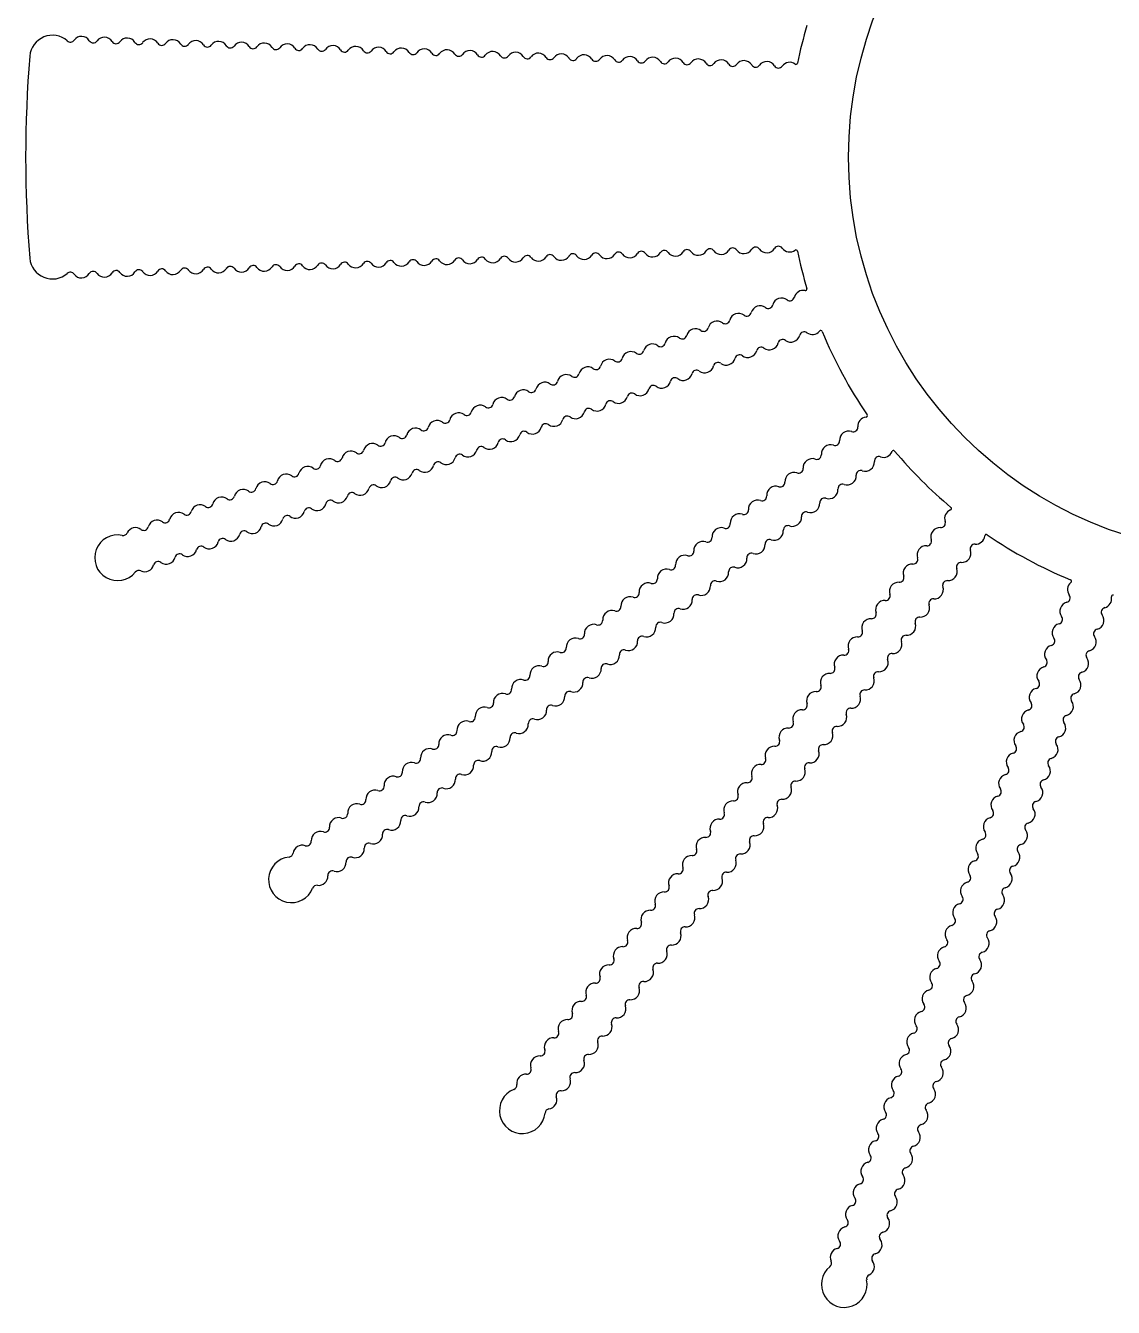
# Model space of a CAD drawing. Extents: x 1169.4 to 1249.4, y 450.2 to 530.2.
# Drawn here: x 1169.44 to 1205.13, y 452.42 to 494.47 of the extents above; entities that cross this region are included whole.
import ezdxf

# ---------------------------------------------------------------- set-up
doc = ezdxf.new("R2010")
doc.units = 0
doc.layers.get('0').update_dxf_attribs({"linetype": 'CONTINUOUS'})

msp = doc.modelspace()

# ---------------------------------------------------------------- linework, layer by layer
msp.add_circle((1209.442, 490.155), 13)
for centre, radius, start, end in [((1170.32, 493.41), 0.743, 48.8497, 175.2447), ((1171.276, 493.818), 0.3, 31.4544, 143.9657), ((1172.025, 493.79), 0.3, 31.7509, 143.0947), ((1209.442, 490.155), 15, 163.284, 168.137), ((1170.91, 494.084), 0.153, 228.8497, 323.9657), ((1171.66, 494.056), 0.152, 212.3709, 325.877), ((1172.409, 494.028), 0.152, 211.7509, 324.0491), ((1172.775, 493.763), 0.3, 31.7509, 144.0491), ((1173.159, 494), 0.152, 211.7509, 324.0523), ((1173.524, 493.735), 0.3, 31.7526, 144.0475), ((1173.908, 493.973), 0.152, 211.7476, 324.0525), ((1174.274, 493.708), 0.3, 31.7524, 144.0474), ((1174.658, 493.945), 0.152, 211.7478, 324.0491), ((1175.023, 493.68), 0.3, 31.7509, 144.0491), ((1175.407, 493.918), 0.152, 211.7509, 324.0491), ((1175.773, 493.653), 0.3, 31.7509, 144.0491), ((1176.156, 493.89), 0.152, 211.7509, 324.0491), ((1176.522, 493.625), 0.3, 31.7509, 144.0491), ((1176.906, 493.863), 0.152, 211.7509, 324.0491), ((1177.271, 493.598), 0.3, 31.7509, 144.0491), ((1177.655, 493.836), 0.152, 211.7509, 324.0491), ((1178.021, 493.57), 0.3, 31.7509, 144.0491), ((1178.405, 493.808), 0.152, 211.7509, 324.0524), ((1178.77, 493.543), 0.3, 31.7509, 144.0474), ((1179.154, 493.781), 0.152, 211.7509, 324.0491), ((1179.52, 493.515), 0.3, 31.7529, 144.0491), ((1179.904, 493.753), 0.152, 211.747, 324.0523), ((1180.269, 493.488), 0.3, 31.7528, 144.0475), ((1181.019, 493.461), 0.3, 31.7509, 144.0472), ((1181.768, 493.433), 0.3, 31.753, 144.0491), ((1182.517, 493.406), 0.3, 31.7509, 144.0491), ((1183.267, 493.378), 0.3, 31.7509, 144.0491), ((1209.442, 490.155), 40, 175.2447, 184.7553), ((1180.653, 493.726), 0.152, 211.7472, 324.0528), ((1181.402, 493.698), 0.152, 211.7509, 324.0491), ((1182.152, 493.671), 0.152, 211.7467, 324.0491), ((1182.901, 493.643), 0.152, 211.7509, 324.0491), ((1183.651, 493.616), 0.152, 211.7509, 324.0491), ((1184.016, 493.351), 0.3, 31.753, 144.0491), ((1184.4, 493.588), 0.152, 211.7468, 324.054), ((1184.766, 493.323), 0.3, 31.7533, 144.0466), ((1185.15, 493.561), 0.152, 211.7462, 324.0534), ((1185.515, 493.296), 0.3, 31.7525, 144.0469), ((1185.899, 493.533), 0.152, 211.7478, 324.0491), ((1186.265, 493.268), 0.3, 31.7528, 144.0491), ((1186.649, 493.506), 0.152, 211.7471, 324.0491), ((1187.014, 493.241), 0.3, 31.7509, 144.0491), ((1187.398, 493.478), 0.152, 211.7509, 324.0491), ((1187.763, 493.213), 0.3, 31.7509, 144.0491), ((1188.147, 493.451), 0.152, 211.7509, 324.0491), ((1188.513, 493.186), 0.3, 31.7509, 144.0491), ((1188.897, 493.423), 0.152, 211.7509, 324.0491), ((1189.262, 493.158), 0.3, 31.7525, 144.0491), ((1189.646, 493.396), 0.152, 211.7476, 324.0491), ((1190.012, 493.131), 0.3, 31.7532, 144.0491), ((1190.396, 493.368), 0.152, 211.7464, 324.0525), ((1190.761, 493.103), 0.3, 31.7509, 144.0474), ((1191.145, 493.341), 0.152, 211.7509, 324.0491), ((1191.511, 493.076), 0.3, 31.7509, 144.0491), ((1191.895, 493.313), 0.152, 211.7509, 324.0491), ((1192.26, 493.048), 0.3, 31.7509, 144.0491), ((1193.009, 493.021), 0.3, 31.7529, 144.0476), ((1193.759, 492.993), 0.3, 31.7528, 144.047), ((1194.508, 492.966), 0.3, 54.0333, 144.0476), ((1194.714, 493.249), 0.05, 234.0333, 348.137), ((1192.644, 493.286), 0.152, 211.7509, 324.0521), ((1193.393, 493.258), 0.152, 211.7469, 324.0532), ((1194.143, 493.231), 0.152, 211.747, 324.0521), ((1185.899, 486.777), 0.152, 35.9509, 148.2522), ((1186.649, 486.805), 0.152, 35.9509, 148.2529), ((1187.398, 486.832), 0.152, 35.9509, 148.2491), ((1187.763, 487.097), 0.3, 215.9509, 328.2491), ((1188.147, 486.86), 0.152, 35.9509, 148.2491), ((1188.513, 487.125), 0.3, 215.9509, 328.2491), ((1188.897, 486.887), 0.152, 35.9509, 148.2491), ((1189.262, 487.152), 0.3, 215.9509, 328.2475), ((1189.646, 486.915), 0.152, 35.9509, 148.2524), ((1190.012, 487.18), 0.3, 215.9509, 328.2468), ((1190.396, 486.942), 0.152, 35.9475, 148.2536), ((1190.761, 487.207), 0.3, 215.9526, 328.2491), ((1191.145, 486.97), 0.152, 35.9509, 148.2491), ((1191.511, 487.235), 0.3, 215.9509, 328.2491), ((1191.895, 486.997), 0.152, 35.9509, 148.2491), ((1192.26, 487.262), 0.3, 215.9509, 328.2491), ((1192.644, 487.025), 0.152, 35.9479, 148.2491), ((1193.009, 487.29), 0.3, 215.9524, 328.2471), ((1193.393, 487.052), 0.152, 35.9468, 148.2531), ((1193.759, 487.317), 0.3, 215.953, 328.2472), ((1194.143, 487.08), 0.152, 35.9479, 148.253), ((1194.508, 487.345), 0.3, 215.9524, 305.9667), ((1194.714, 487.061), 0.05, 11.863, 125.9667), ((1209.442, 490.155), 15, 191.863, 196.7158), ((1170.32, 486.901), 0.743, 184.7553, 311.1503), ((1174.658, 486.365), 0.152, 35.9509, 148.2522), ((1175.407, 486.393), 0.152, 35.9509, 148.2491), ((1176.156, 486.42), 0.152, 35.9509, 148.2491), ((1176.522, 486.685), 0.3, 215.9509, 328.2491), ((1176.906, 486.448), 0.152, 35.9509, 148.2491), ((1177.271, 486.713), 0.3, 215.9509, 328.2491), ((1177.655, 486.475), 0.152, 35.9509, 148.2491), ((1178.021, 486.74), 0.3, 215.9509, 328.2491), ((1178.405, 486.503), 0.152, 35.9476, 148.2491), ((1178.77, 486.768), 0.3, 215.9526, 328.2491), ((1179.154, 486.53), 0.152, 35.9509, 148.2491), ((1179.52, 486.795), 0.3, 215.9509, 328.2471), ((1179.904, 486.557), 0.152, 35.9477, 148.253), ((1180.269, 486.823), 0.3, 215.9525, 328.2472), ((1180.653, 486.585), 0.152, 35.9472, 148.2528), ((1181.019, 486.85), 0.3, 215.9528, 328.2491), ((1181.402, 486.612), 0.152, 35.9509, 148.2491), ((1181.768, 486.878), 0.3, 215.9509, 328.247), ((1182.152, 486.64), 0.152, 35.9509, 148.2533), ((1182.517, 486.905), 0.3, 215.9509, 328.2491), ((1182.901, 486.667), 0.152, 35.9509, 148.2491), ((1183.267, 486.932), 0.3, 215.9509, 328.2491), ((1183.651, 486.695), 0.152, 35.9509, 148.2491), ((1184.016, 486.96), 0.3, 215.9509, 328.247), ((1184.4, 486.722), 0.152, 35.946, 148.2532), ((1184.766, 486.987), 0.3, 215.9534, 328.2467), ((1185.15, 486.75), 0.152, 35.9466, 148.2538), ((1185.515, 487.015), 0.3, 215.9531, 328.2475), ((1186.265, 487.042), 0.3, 215.9509, 328.2472), ((1187.014, 487.07), 0.3, 215.9509, 328.2491), ((1170.91, 486.226), 0.153, 36.0343, 131.1503), ((1171.276, 486.493), 0.3, 216.0343, 328.5456), ((1171.66, 486.255), 0.152, 34.123, 147.6291), ((1172.025, 486.52), 0.3, 216.9053, 328.2491), ((1172.409, 486.283), 0.152, 35.9509, 148.2491), ((1172.775, 486.548), 0.3, 215.9509, 328.2491), ((1173.159, 486.31), 0.152, 35.9477, 148.2491), ((1173.524, 486.575), 0.3, 215.9525, 328.2474), ((1173.908, 486.338), 0.152, 35.9475, 148.2524), ((1174.274, 486.603), 0.3, 215.9526, 328.2476), ((1175.023, 486.63), 0.3, 215.9509, 328.2491), ((1175.773, 486.658), 0.3, 215.9509, 328.2491), ((1194.953, 485.485), 0.3, 77.6205, 165.7106), ((1195.028, 485.827), 0.05, 257.6205, 16.7158), ((1193.54, 484.982), 0.3, 53.416, 165.7106), ((1193.809, 485.345), 0.152, 233.41, 345.7163), ((1194.247, 485.234), 0.3, 53.4159, 165.7101), ((1194.516, 485.596), 0.152, 233.4101, 345.7152), ((1192.833, 484.731), 0.3, 53.414, 165.7122), ((1193.103, 485.094), 0.152, 233.414, 345.7152), ((1191.42, 484.229), 0.3, 53.414, 165.7104), ((1191.689, 484.592), 0.152, 233.414, 345.7122), ((1192.127, 484.48), 0.3, 53.414, 165.7122), ((1192.396, 484.843), 0.152, 233.414, 345.7122), ((1194.986, 484.273), 0.152, 53.41, 165.715), ((1195.255, 484.636), 0.3, 233.4145, 321.5046), ((1195.529, 484.418), 0.05, 22.4093, 141.5046), ((1209.442, 490.155), 15, 202.4093, 214.3056), ((1190.007, 483.727), 0.3, 53.4156, 165.7122), ((1190.276, 484.089), 0.152, 233.4107, 345.7122), ((1190.714, 483.978), 0.3, 53.4162, 165.7122), ((1190.983, 484.341), 0.152, 233.4095, 345.7156), ((1193.842, 484.134), 0.3, 233.4145, 345.7092), ((1194.279, 484.022), 0.152, 53.4089, 165.7152), ((1194.548, 484.385), 0.3, 233.4151, 345.7092), ((1189.3, 483.476), 0.3, 53.414, 165.7122), ((1189.569, 483.838), 0.152, 233.414, 345.7122), ((1192.866, 483.52), 0.152, 53.413, 165.7112), ((1193.135, 483.882), 0.3, 233.413, 345.7112), ((1193.573, 483.771), 0.152, 53.4099, 165.7112), ((1187.887, 482.974), 0.3, 53.414, 165.7122), ((1188.156, 483.336), 0.152, 233.414, 345.7122), ((1188.594, 483.225), 0.3, 53.414, 165.7122), ((1188.863, 483.587), 0.152, 233.414, 345.7122), ((1191.453, 483.018), 0.152, 53.4095, 165.7157), ((1191.722, 483.38), 0.3, 233.4147, 345.7112), ((1192.159, 483.269), 0.152, 53.413, 165.7112), ((1192.428, 483.631), 0.3, 233.413, 345.7112), ((1186.474, 482.471), 0.3, 53.4155, 165.71), ((1186.743, 482.834), 0.152, 233.4109, 345.7122), ((1187.18, 482.722), 0.3, 53.4159, 165.7122), ((1187.449, 483.085), 0.152, 233.4101, 345.7122), ((1190.308, 482.878), 0.3, 233.413, 345.7095), ((1190.746, 482.767), 0.152, 53.413, 165.7144), ((1191.015, 483.129), 0.3, 233.413, 345.7089), ((1185.767, 482.22), 0.3, 53.4163, 165.7097), ((1186.036, 482.583), 0.152, 233.4093, 345.7165), ((1188.895, 482.376), 0.3, 233.413, 345.7112), ((1189.333, 482.264), 0.152, 53.413, 165.7112), ((1189.602, 482.627), 0.3, 233.413, 345.7112), ((1190.039, 482.516), 0.152, 53.413, 165.7112), ((1184.354, 481.718), 0.3, 53.414, 165.7122), ((1184.623, 482.081), 0.152, 233.414, 345.7122), ((1185.06, 481.969), 0.3, 53.416, 165.7122), ((1185.329, 482.332), 0.152, 233.4098, 345.717), ((1187.919, 481.762), 0.152, 53.413, 165.715), ((1188.189, 482.125), 0.3, 233.413, 345.7112), ((1188.626, 482.013), 0.152, 53.413, 165.7112), ((1182.94, 481.216), 0.3, 53.4161, 165.7122), ((1183.21, 481.578), 0.152, 233.4098, 345.7122), ((1183.647, 481.467), 0.3, 53.414, 165.7122), ((1183.916, 481.829), 0.152, 233.414, 345.7122), ((1186.775, 481.623), 0.3, 233.4152, 345.7096), ((1187.213, 481.511), 0.152, 53.413, 165.7143), ((1187.482, 481.874), 0.3, 233.413, 345.7093), ((1197.042, 481.324), 0.3, 95.2008, 183.3067), ((1197.01, 481.673), 0.05, 275.2008, 34.3056), ((1182.234, 480.965), 0.3, 53.414, 165.7103), ((1182.503, 481.327), 0.152, 233.414, 345.7122), ((1185.362, 481.12), 0.3, 233.413, 345.7091), ((1185.799, 481.009), 0.152, 53.4081, 165.7153), ((1186.069, 481.371), 0.3, 233.4154, 345.7088), ((1186.506, 481.26), 0.152, 53.4086, 165.7159), ((1196.445, 480.871), 0.3, 71.0119, 183.3061), ((1196.591, 481.298), 0.152, 251.0061, 3.3112), ((1180.82, 480.462), 0.3, 53.4159, 165.7122), ((1181.09, 480.825), 0.152, 233.4101, 345.7153), ((1181.527, 480.714), 0.3, 53.4158, 165.7106), ((1181.796, 481.076), 0.152, 233.4102, 345.7159), ((1184.386, 480.507), 0.152, 53.413, 165.7112), ((1184.655, 480.869), 0.3, 233.413, 345.7112), ((1185.093, 480.758), 0.152, 53.413, 165.7112), ((1195.847, 480.418), 0.3, 71.012, 183.3066), ((1195.994, 480.845), 0.152, 251.006, 3.3123), ((1179.407, 479.96), 0.3, 53.414, 165.7122), ((1179.676, 480.323), 0.152, 233.414, 345.7155), ((1180.114, 480.211), 0.3, 53.414, 165.7105), ((1180.383, 480.574), 0.152, 233.414, 345.7122), ((1183.242, 480.367), 0.3, 233.413, 345.7091), ((1183.68, 480.256), 0.152, 53.413, 165.7153), ((1183.949, 480.618), 0.3, 233.413, 345.7112), ((1195.249, 479.965), 0.3, 71.01, 183.3082), ((1195.396, 480.392), 0.152, 251.01, 3.3112), ((1197.439, 480.18), 0.152, 71.006, 183.3111), ((1197.586, 480.606), 0.3, 251.0105, 339.0853), ((1197.913, 480.481), 0.05, 39.9992, 159.0853), ((1209.442, 490.155), 15, 219.9992, 229.9921), ((1178.263, 479.821), 0.152, 233.414, 345.7122), ((1178.701, 479.709), 0.3, 53.414, 165.7122), ((1178.97, 480.072), 0.152, 233.414, 345.7122), ((1181.829, 479.865), 0.3, 233.4146, 345.7093), ((1182.266, 479.753), 0.152, 53.4093, 165.7149), ((1182.535, 480.116), 0.3, 233.4148, 345.7112), ((1182.973, 480.005), 0.152, 53.413, 165.7112), ((1194.652, 479.512), 0.3, 71.01, 183.3082), ((1194.798, 479.939), 0.152, 251.01, 3.3082), ((1196.842, 479.727), 0.152, 71.0049, 183.3112), ((1196.989, 480.153), 0.3, 251.0111, 3.3052), ((1177.287, 479.207), 0.3, 53.414, 165.7122), ((1177.556, 479.569), 0.152, 233.414, 345.7122), ((1177.994, 479.458), 0.3, 53.414, 165.7122), ((1180.853, 479.251), 0.152, 53.413, 165.7112), ((1181.122, 479.614), 0.3, 233.413, 345.7092), ((1181.56, 479.502), 0.152, 53.4098, 165.7151), ((1194.054, 479.06), 0.3, 71.01, 183.3064), ((1194.201, 479.486), 0.152, 251.01, 3.3082), ((1196.244, 479.274), 0.152, 71.006, 183.3072), ((1196.391, 479.7), 0.3, 251.0105, 3.3052), ((1175.874, 478.705), 0.3, 53.4155, 165.7105), ((1176.143, 479.067), 0.152, 233.4109, 345.7122), ((1176.581, 478.956), 0.3, 53.414, 165.7122), ((1176.85, 479.318), 0.152, 233.414, 345.7122), ((1179.709, 479.112), 0.3, 233.413, 345.7112), ((1180.146, 479), 0.152, 53.4096, 165.7112), ((1180.415, 479.363), 0.3, 233.4147, 345.7112), ((1193.603, 479.033), 0.152, 251.0055, 3.3116), ((1195.646, 478.821), 0.152, 71.009, 183.3072), ((1195.793, 479.248), 0.3, 251.009, 3.3072), ((1174.73, 478.565), 0.152, 233.414, 345.7154), ((1175.167, 478.454), 0.3, 53.4156, 165.7105), ((1175.436, 478.816), 0.152, 233.4107, 345.7156), ((1178.295, 478.609), 0.3, 233.413, 345.7112), ((1178.733, 478.498), 0.152, 53.413, 165.7112), ((1179.002, 478.86), 0.3, 233.413, 345.7112), ((1179.44, 478.749), 0.152, 53.413, 165.7112), ((1193.005, 478.58), 0.152, 251.0067, 3.3082), ((1193.456, 478.607), 0.3, 71.0122, 183.3082), ((1195.049, 478.368), 0.152, 71.009, 183.3072), ((1195.196, 478.795), 0.3, 251.009, 3.3072), ((1199.892, 478.301), 0.3, 110.8795, 198.9983), ((1199.767, 478.628), 0.05, 290.8795, 49.9921), ((1173.754, 477.951), 0.3, 53.414, 164.7578), ((1174.023, 478.314), 0.152, 233.414, 345.7122), ((1174.461, 478.202), 0.3, 53.414, 165.7122), ((1177.32, 477.996), 0.152, 53.413, 165.7112), ((1177.589, 478.358), 0.3, 233.413, 345.7112), ((1178.026, 478.247), 0.152, 53.413, 165.7112), ((1192.408, 478.127), 0.152, 251.01, 3.3082), ((1192.859, 478.154), 0.3, 71.0116, 183.3082), ((1194.598, 478.342), 0.3, 251.0107, 3.3072), ((1199.465, 478.154), 0.152, 266.6977, 19.0028), ((1172.458, 477.013), 0.75, 78.2605, 320.8653), ((1172.641, 477.894), 0.15, 258.2605, 334.427), ((1173.047, 477.7), 0.3, 53.1175, 154.427), ((1173.317, 478.063), 0.152, 234.0339, 347.54), ((1176.176, 477.856), 0.3, 233.4147, 345.7096), ((1176.613, 477.745), 0.152, 53.413, 165.7143), ((1176.882, 478.107), 0.3, 233.413, 345.7112), ((1191.81, 477.674), 0.152, 251.01, 3.3082), ((1192.261, 477.701), 0.3, 71.01, 183.3082), ((1194, 477.889), 0.3, 251.009, 3.3049), ((1194.451, 477.915), 0.152, 71.0056, 183.3117), ((1199.439, 477.703), 0.3, 86.7035, 198.9977), ((1200.61, 477.757), 0.3, 266.7021, 354.7636), ((1200.958, 477.725), 0.05, 55.6856, 174.7636), ((1209.442, 490.155), 15, 235.6856, 247.5909), ((1174.762, 477.354), 0.3, 233.413, 345.7112), ((1175.2, 477.242), 0.152, 53.4098, 165.7112), ((1175.469, 477.605), 0.3, 233.4146, 345.7095), ((1175.906, 477.494), 0.152, 53.4096, 165.7145), ((1191.663, 477.248), 0.3, 71.01, 183.3082), ((1193.403, 477.436), 0.3, 251.009, 3.3056), ((1193.853, 477.462), 0.152, 71.009, 183.3104), ((1198.986, 477.105), 0.3, 86.7036, 198.9983), ((1199.012, 477.556), 0.152, 266.6976, 19.0039), ((1200.157, 477.159), 0.3, 266.7027, 18.9969), ((1200.584, 477.306), 0.152, 86.6976, 199.0027), ((1173.787, 476.74), 0.152, 51.5851, 165.0912), ((1174.056, 477.103), 0.3, 234.3673, 345.7112), ((1174.493, 476.991), 0.152, 53.413, 165.7112), ((1191.066, 476.795), 0.3, 71.01, 183.3082), ((1191.212, 477.222), 0.152, 251.01, 3.3082), ((1192.805, 476.983), 0.3, 251.009, 3.3072), ((1193.256, 477.009), 0.152, 71.009, 183.3072), ((1198.559, 476.958), 0.152, 266.7016, 19.0028), ((1200.131, 476.708), 0.152, 86.6965, 199.0028), ((1173.157, 476.445), 0.15, 64.6997, 140.8653), ((1173.349, 476.852), 0.3, 244.6997, 346.0077), ((1190.468, 476.342), 0.3, 71.0119, 183.3082), ((1190.615, 476.769), 0.152, 251.0062, 3.3082), ((1192.207, 476.53), 0.3, 251.009, 3.3072), ((1192.658, 476.556), 0.152, 71.009, 183.3072), ((1198.533, 476.507), 0.3, 86.7016, 198.9998), ((1199.704, 476.561), 0.3, 266.7021, 18.9968), ((1189.87, 475.889), 0.3, 71.0115, 183.306), ((1190.017, 476.316), 0.152, 251.0069, 3.3082), ((1191.61, 476.077), 0.3, 251.009, 3.3072), ((1192.06, 476.103), 0.152, 71.009, 183.3072), ((1198.08, 475.91), 0.3, 86.7016, 198.9998), ((1198.106, 476.36), 0.152, 266.7016, 18.9998), ((1199.251, 475.963), 0.3, 266.7006, 18.9988), ((1199.678, 476.11), 0.152, 86.6976, 198.9988), ((1203.923, 475.968), 0.3, 128.4757, 216.586), ((1203.705, 476.242), 0.05, 308.4757, 67.5909), ((1189.273, 475.436), 0.3, 71.0123, 183.3057), ((1189.419, 475.863), 0.152, 251.0053, 3.3125), ((1191.012, 475.624), 0.3, 251.009, 3.3053), ((1191.463, 475.65), 0.152, 71.009, 183.311), ((1197.627, 475.312), 0.3, 86.7016, 198.9981), ((1197.653, 475.763), 0.152, 266.7016, 18.9998), ((1199.225, 475.513), 0.152, 86.7006, 198.9988), ((1203.56, 475.699), 0.152, 284.2855, 36.5906), ((1204.772, 475.666), 0.3, 284.2899, 12.3976), ((1205.114, 475.741), 0.05, 73.284, 192.3976), ((1188.675, 474.983), 0.3, 71.0121, 183.3082), ((1188.822, 475.41), 0.152, 251.0058, 3.3131), ((1190.414, 475.171), 0.3, 251.0112, 3.3056), ((1190.865, 475.197), 0.152, 71.009, 183.3103), ((1197.2, 475.165), 0.152, 266.6971, 19.0032), ((1198.798, 475.366), 0.3, 266.7006, 18.9988), ((1203.672, 475.261), 0.3, 104.2913, 216.5855), ((1204.883, 475.229), 0.152, 104.2853, 216.5904), ((1188.077, 474.53), 0.3, 71.01, 183.3082), ((1188.224, 474.957), 0.152, 251.01, 3.3082), ((1189.817, 474.718), 0.3, 251.0115, 3.3048), ((1190.267, 474.744), 0.152, 71.0047, 183.3119), ((1197.174, 474.714), 0.3, 86.7038, 198.9998), ((1198.345, 474.768), 0.3, 266.7023, 18.9988), ((1198.772, 474.915), 0.152, 86.7006, 198.9988), ((1203.421, 474.554), 0.3, 104.2913, 216.586), ((1203.309, 474.992), 0.152, 284.2853, 36.5916), ((1204.521, 474.959), 0.3, 284.2904, 36.5846), ((1187.48, 474.077), 0.3, 71.01, 183.3082), ((1187.626, 474.504), 0.152, 251.01, 3.3082), ((1189.67, 474.291), 0.152, 71.0041, 183.3113), ((1196.721, 474.116), 0.3, 86.7032, 198.9998), ((1196.747, 474.567), 0.152, 266.6983, 18.9998), ((1198.319, 474.317), 0.152, 86.6972, 199.0033), ((1203.058, 474.285), 0.152, 284.2893, 36.5906), ((1204.27, 474.253), 0.3, 284.2899, 36.5845), ((1204.632, 474.522), 0.152, 104.2842, 216.5905), ((1186.882, 473.624), 0.3, 71.0121, 183.3082), ((1187.029, 474.051), 0.152, 251.0058, 3.3082), ((1189.072, 473.838), 0.152, 71.009, 183.3072), ((1189.219, 474.265), 0.3, 251.009, 3.3051), ((1196.295, 473.969), 0.152, 266.7016, 18.9998), ((1197.892, 474.17), 0.3, 266.7006, 18.9966), ((1203.17, 473.848), 0.3, 104.2893, 216.5875), ((1204.381, 473.815), 0.152, 104.2853, 216.5865), ((1186.284, 473.171), 0.3, 71.01, 183.3063), ((1186.431, 473.598), 0.152, 251.01, 3.3082), ((1188.474, 473.385), 0.152, 71.009, 183.3072), ((1188.621, 473.812), 0.3, 251.009, 3.3072), ((1196.269, 473.519), 0.3, 86.7016, 198.9998), ((1197.439, 473.572), 0.3, 266.7006, 18.9972), ((1197.866, 473.719), 0.152, 86.7006, 199.0021), ((1202.807, 473.579), 0.152, 284.2893, 36.5875), ((1204.018, 473.546), 0.3, 284.2883, 36.5865), ((1185.833, 473.145), 0.152, 251.0063, 3.3119), ((1187.877, 472.932), 0.152, 71.009, 183.3114), ((1188.024, 473.359), 0.3, 251.009, 3.3072), ((1195.816, 472.921), 0.3, 86.7016, 198.9998), ((1195.842, 473.372), 0.152, 266.7016, 18.9998), ((1196.987, 472.975), 0.3, 266.7006, 18.9988), ((1197.413, 473.122), 0.152, 86.7006, 198.9988), ((1202.919, 473.141), 0.3, 104.2893, 216.5875), ((1204.13, 473.109), 0.152, 104.2883, 216.5865), ((1185.236, 472.692), 0.152, 251.0061, 3.3113), ((1185.687, 472.718), 0.3, 71.0119, 183.3066), ((1187.279, 472.479), 0.152, 71.009, 183.3072), ((1187.426, 472.906), 0.3, 251.009, 3.3051), ((1195.389, 472.774), 0.152, 266.7016, 18.9998), ((1196.961, 472.524), 0.152, 86.7006, 198.9988), ((1202.667, 472.435), 0.3, 104.2893, 216.5858), ((1202.556, 472.872), 0.152, 284.2893, 36.5875), ((1203.767, 472.84), 0.3, 284.2883, 36.5865), ((1184.638, 472.239), 0.152, 251.01, 3.3082), ((1185.089, 472.265), 0.3, 71.0119, 183.3082), ((1186.828, 472.453), 0.3, 251.0109, 3.3072), ((1194.936, 472.176), 0.152, 266.6978, 18.9998), ((1195.363, 472.323), 0.3, 86.7016, 198.9998), ((1196.534, 472.377), 0.3, 266.7006, 18.9988), ((1202.305, 472.165), 0.152, 284.2849, 36.591), ((1203.516, 472.133), 0.3, 284.2901, 36.5865), ((1203.879, 472.402), 0.152, 104.2883, 216.5865), ((1184.04, 471.786), 0.152, 251.01, 3.3115), ((1184.491, 471.812), 0.3, 71.01, 183.3065), ((1186.231, 472), 0.3, 251.0106, 3.3053), ((1186.681, 472.026), 0.152, 71.0053, 183.3109), ((1194.91, 471.725), 0.3, 86.7035, 198.9998), ((1196.081, 471.779), 0.3, 266.7006, 18.9988), ((1196.508, 471.926), 0.152, 86.7006, 198.9988), ((1202.416, 471.728), 0.3, 104.2916, 216.5875), ((1203.628, 471.695), 0.152, 104.2849, 216.591), ((1183.893, 471.359), 0.3, 71.01, 183.3082), ((1185.633, 471.547), 0.3, 251.009, 3.3052), ((1186.084, 471.573), 0.152, 71.0058, 183.3111), ((1194.457, 471.128), 0.3, 86.7031, 198.9976), ((1194.483, 471.578), 0.152, 266.6985, 18.9998), ((1196.055, 471.328), 0.152, 86.7006, 199.0026), ((1202.054, 471.459), 0.152, 284.2861, 36.5875), ((1203.265, 471.426), 0.3, 284.2883, 36.5843), ((1183.296, 470.906), 0.3, 71.01, 183.3082), ((1183.443, 471.333), 0.152, 251.01, 3.3082), ((1185.035, 471.094), 0.3, 251.0107, 3.3072), ((1185.486, 471.12), 0.152, 71.009, 183.3072), ((1194.03, 470.981), 0.152, 266.6969, 19.0041), ((1195.628, 471.181), 0.3, 266.7006, 18.9969), ((1202.165, 471.021), 0.3, 104.291, 216.5875), ((1203.377, 470.989), 0.152, 104.2883, 216.5898), ((1182.698, 470.453), 0.3, 71.01, 183.3082), ((1182.845, 470.88), 0.152, 251.01, 3.3082), ((1184.437, 470.641), 0.3, 251.009, 3.3072), ((1184.888, 470.667), 0.152, 71.0057, 183.3072), ((1194.004, 470.53), 0.3, 86.704, 198.9973), ((1195.175, 470.584), 0.3, 266.7028, 18.9973), ((1195.602, 470.731), 0.152, 86.7006, 199.0019), ((1201.914, 470.315), 0.3, 104.2893, 216.5875), ((1201.803, 470.752), 0.152, 284.2893, 36.5875), ((1203.014, 470.72), 0.3, 284.2883, 36.5849), ((1182.1, 470), 0.3, 71.01, 183.3082), ((1182.247, 470.427), 0.152, 251.01, 3.3082), ((1183.84, 470.188), 0.3, 251.009, 3.3072), ((1184.291, 470.214), 0.152, 71.009, 183.3072), ((1193.551, 469.932), 0.3, 86.7037, 198.9998), ((1193.577, 470.383), 0.152, 266.6975, 19.0047), ((1195.149, 470.133), 0.152, 86.6963, 199.0035), ((1201.552, 470.045), 0.152, 284.2893, 36.5875), ((1202.763, 470.013), 0.3, 284.2883, 36.5865), ((1203.125, 470.282), 0.152, 104.2883, 216.5865), ((1181.503, 469.547), 0.3, 71.01, 183.3082), ((1181.65, 469.974), 0.152, 251.01, 3.3082), ((1183.242, 469.735), 0.3, 251.009, 3.3072), ((1183.693, 469.761), 0.152, 71.009, 183.3072), ((1193.124, 469.785), 0.152, 266.7016, 18.9998), ((1194.696, 469.535), 0.152, 86.6957, 199.0029), ((1194.722, 469.986), 0.3, 266.7031, 18.9964), ((1201.663, 469.608), 0.3, 104.2893, 216.5875), ((1202.874, 469.575), 0.152, 104.2883, 216.5865), ((1180.905, 469.094), 0.3, 71.0115, 183.3065), ((1181.052, 469.521), 0.152, 251.0069, 3.3082), ((1182.644, 469.282), 0.3, 251.009, 3.3072), ((1183.095, 469.308), 0.152, 71.009, 183.3072), ((1193.098, 469.334), 0.3, 86.7016, 198.9998), ((1194.269, 469.388), 0.3, 266.7006, 18.9967), ((1201.301, 469.339), 0.152, 284.2893, 36.5875), ((1202.512, 469.306), 0.3, 284.2883, 36.5865), ((1180.307, 468.641), 0.3, 71.0116, 183.3066), ((1180.454, 469.068), 0.152, 251.0067, 3.3116), ((1182.047, 468.829), 0.3, 251.009, 3.3072), ((1182.498, 468.855), 0.152, 71.009, 183.3072), ((1192.646, 468.737), 0.3, 86.7016, 198.9998), ((1192.672, 469.187), 0.152, 266.7016, 18.9998), ((1193.816, 468.79), 0.3, 266.7006, 18.9988), ((1194.243, 468.937), 0.152, 86.7006, 198.9988), ((1201.412, 468.901), 0.3, 104.2893, 216.5875), ((1202.623, 468.869), 0.152, 104.2883, 216.5865), ((1179.71, 468.188), 0.3, 71.01, 183.3082), ((1179.857, 468.615), 0.152, 251.01, 3.3114), ((1181.9, 468.402), 0.152, 71.009, 183.3103), ((1192.193, 468.139), 0.3, 86.7037, 198.9998), ((1192.219, 468.59), 0.152, 266.6974, 18.9998), ((1193.79, 468.34), 0.152, 86.7006, 198.9988), ((1201.161, 468.195), 0.3, 104.2913, 216.5875), ((1201.049, 468.632), 0.152, 284.2855, 36.5875), ((1202.261, 468.6), 0.3, 284.2883, 36.5865), ((1179.112, 467.735), 0.3, 71.01, 182.3538), ((1179.259, 468.162), 0.152, 251.01, 3.3082), ((1181.302, 467.949), 0.152, 71.0056, 183.3105), ((1181.449, 468.376), 0.3, 251.0107, 3.3056), ((1191.766, 467.992), 0.152, 266.7016, 18.9998), ((1193.363, 468.193), 0.3, 266.7006, 18.9988), ((1200.798, 467.925), 0.152, 284.2862, 36.5875), ((1202.01, 467.893), 0.3, 284.2883, 36.5846), ((1202.372, 468.162), 0.152, 104.2883, 216.5904), ((1178.661, 467.709), 0.152, 251.6299, 5.1361), ((1180.705, 467.496), 0.152, 71.0058, 183.3072), ((1180.851, 467.923), 0.3, 251.0106, 3.3055), ((1191.74, 467.541), 0.3, 86.7016, 198.9979), ((1192.911, 467.595), 0.3, 266.7006, 18.9967), ((1193.337, 467.742), 0.152, 86.7006, 199.003), ((1200.91, 467.488), 0.3, 104.2909, 216.5853), ((1202.121, 467.455), 0.152, 104.2883, 216.5896), ((1178.161, 466.449), 0.75, 95.8565, 338.4613), ((1178.069, 467.344), 0.15, 275.8565, 352.023), ((1178.514, 467.282), 0.3, 70.7135, 172.023), ((1180.107, 467.043), 0.152, 71.009, 183.3072), ((1180.254, 467.47), 0.3, 251.009, 3.3072), ((1191.287, 466.943), 0.3, 86.7035, 198.9982), ((1191.313, 467.394), 0.152, 266.6979, 19.0035), ((1192.885, 467.144), 0.152, 86.7006, 198.9988), ((1200.547, 467.219), 0.152, 284.2846, 36.5919), ((1201.759, 467.186), 0.3, 284.2905, 36.585), ((1179.656, 467.017), 0.3, 251.9634, 3.3072), ((1190.86, 466.796), 0.152, 266.6977, 19.003), ((1192.458, 466.997), 0.3, 266.7025, 18.9988), ((1200.659, 466.781), 0.3, 104.2917, 216.5851), ((1201.87, 466.749), 0.152, 104.284, 216.5912), ((1179.058, 466.564), 0.3, 262.2957, 3.6037), ((1179.509, 466.59), 0.152, 69.1811, 182.6872), ((1190.834, 466.346), 0.3, 86.7036, 198.9998), ((1192.005, 466.4), 0.3, 266.7022, 18.9969), ((1192.432, 466.547), 0.152, 86.6969, 199.0025), ((1200.408, 466.075), 0.3, 104.2914, 216.5875), ((1200.296, 466.512), 0.152, 284.2852, 36.5924), ((1201.507, 466.48), 0.3, 284.2908, 36.5842), ((1178.998, 466.118), 0.15, 82.2957, 158.4613), ((1190.381, 465.748), 0.3, 86.7016, 198.9981), ((1190.407, 466.199), 0.152, 266.7016, 18.9998), ((1191.979, 465.949), 0.152, 86.6974, 199.0027), ((1201.256, 465.773), 0.3, 284.2883, 36.5845), ((1201.619, 466.042), 0.152, 104.2835, 216.5907), ((1189.954, 465.601), 0.152, 266.7016, 19.0031), ((1191.526, 465.351), 0.152, 86.7006, 198.9988), ((1191.552, 465.802), 0.3, 266.7006, 18.9968), ((1200.156, 465.368), 0.3, 104.2893, 216.5875), ((1200.045, 465.806), 0.152, 284.2893, 36.5875), ((1201.368, 465.336), 0.152, 104.2883, 216.5865), ((1189.928, 465.15), 0.3, 86.7016, 198.9998), ((1191.099, 465.204), 0.3, 266.7023, 18.9988), ((1199.794, 465.099), 0.152, 284.2893, 36.5875), ((1201.005, 465.066), 0.3, 284.2883, 36.5865), ((1189.475, 464.552), 0.3, 86.7016, 198.9998), ((1189.501, 465.003), 0.152, 266.7016, 18.9998), ((1190.646, 464.606), 0.3, 266.7006, 18.9988), ((1191.073, 464.753), 0.152, 86.6973, 198.9988), ((1199.905, 464.661), 0.3, 104.2893, 216.5875), ((1201.117, 464.629), 0.152, 104.2883, 216.5865), ((1189.022, 463.955), 0.3, 86.7016, 198.9998), ((1189.048, 464.405), 0.152, 266.7016, 18.9998), ((1190.62, 464.156), 0.152, 86.7006, 198.9988), ((1199.654, 463.955), 0.3, 104.2914, 216.5875), ((1199.543, 464.392), 0.152, 284.2852, 36.5875), ((1200.754, 464.36), 0.3, 284.2883, 36.5865), ((1188.596, 463.808), 0.152, 266.7016, 18.9998), ((1190.193, 464.009), 0.3, 266.7006, 18.9988), ((1200.503, 463.653), 0.3, 284.2883, 36.5844), ((1200.866, 463.922), 0.152, 104.2883, 216.5907), ((1188.57, 463.357), 0.3, 86.7016, 198.9998), ((1189.74, 463.411), 0.3, 266.7006, 18.9988), ((1190.167, 463.558), 0.152, 86.7006, 198.9988), ((1199.403, 463.248), 0.3, 104.2893, 216.5857), ((1199.292, 463.686), 0.152, 284.2893, 36.5875), ((1188.117, 462.759), 0.3, 86.7016, 198.9998), ((1188.143, 463.21), 0.152, 266.7016, 18.9998), ((1189.714, 462.96), 0.152, 86.7006, 198.9988), ((1199.041, 462.979), 0.152, 284.2856, 36.5912), ((1200.252, 462.946), 0.3, 284.2902, 36.5865), ((1200.614, 463.216), 0.152, 104.2883, 216.5865), ((1187.69, 462.612), 0.152, 266.6985, 18.9998), ((1189.287, 462.813), 0.3, 266.7006, 18.9988), ((1199.152, 462.541), 0.3, 104.2912, 216.5859), ((1200.363, 462.509), 0.152, 104.2847, 216.5903), ((1187.664, 462.161), 0.3, 86.7031, 198.9981), ((1188.835, 462.215), 0.3, 266.7006, 18.9988), ((1189.261, 462.362), 0.152, 86.7006, 198.9988), ((1198.901, 461.835), 0.3, 104.2913, 216.5875), ((1198.79, 462.272), 0.152, 284.2854, 36.5907), ((1200.001, 462.24), 0.3, 284.2899, 36.5847), ((1187.211, 461.564), 0.3, 86.7032, 198.9982), ((1187.237, 462.014), 0.152, 266.6983, 19.0032), ((1188.382, 461.618), 0.3, 266.7023, 18.9973), ((1188.809, 461.765), 0.152, 86.7006, 199.0019), ((1199.75, 461.533), 0.3, 284.2883, 36.5846), ((1200.112, 461.802), 0.152, 104.2852, 216.5904), ((1186.784, 461.417), 0.152, 266.7016, 19.003), ((1188.356, 461.167), 0.152, 86.6972, 199.0021), ((1198.65, 461.128), 0.3, 104.2893, 216.5859), ((1198.538, 461.566), 0.152, 284.2893, 36.5875), ((1186.331, 460.819), 0.152, 266.7016, 18.9998), ((1186.758, 460.966), 0.3, 86.7016, 198.9998), ((1187.929, 461.02), 0.3, 266.7022, 18.9972), ((1198.287, 460.859), 0.152, 284.2893, 36.5909), ((1199.499, 460.827), 0.3, 284.29, 36.5865), ((1199.861, 461.096), 0.152, 104.2883, 216.5865), ((1186.305, 460.368), 0.3, 86.7016, 198.0454), ((1187.476, 460.422), 0.3, 266.7006, 18.9988), ((1187.903, 460.569), 0.152, 86.6974, 198.9988), ((1198.399, 460.421), 0.3, 104.2893, 216.5875), ((1199.61, 460.389), 0.152, 104.285, 216.5865), ((1185.852, 459.77), 0.3, 86.4051, 187.7146), ((1185.878, 460.221), 0.152, 267.3216, 20.8277), ((1187.45, 459.971), 0.152, 86.7006, 198.9988), ((1198.036, 460.152), 0.152, 284.2893, 36.5875), ((1199.247, 460.12), 0.3, 284.2883, 36.5865), ((1185.406, 459.71), 0.15, 291.5481, 7.7146), ((1187.023, 459.824), 0.3, 267.655, 18.9988), ((1198.148, 459.715), 0.3, 104.2893, 216.5875), ((1199.359, 459.682), 0.152, 104.2883, 216.5865), ((1185.737, 458.873), 0.75, 111.5481, 354.1529), ((1186.57, 459.227), 0.3, 277.9873, 19.2953), ((1186.997, 459.374), 0.152, 84.8727, 198.3788), ((1197.897, 459.008), 0.3, 104.2893, 216.5875), ((1197.785, 459.446), 0.152, 284.2893, 36.5875), ((1198.996, 459.413), 0.3, 284.2883, 36.5865), ((1186.633, 458.781), 0.15, 97.9873, 174.1529), ((1197.534, 458.739), 0.152, 284.2893, 36.5875), ((1198.745, 458.707), 0.3, 284.2883, 36.5865), ((1199.108, 458.976), 0.152, 104.2883, 216.5865), ((1197.646, 458.302), 0.3, 104.2893, 216.5875), ((1198.857, 458.269), 0.152, 104.2883, 216.5865), ((1197.283, 458.032), 0.152, 284.2893, 36.5875), ((1198.494, 458), 0.3, 284.2883, 36.5865), ((1197.394, 457.595), 0.3, 104.2893, 216.5875), ((1198.606, 457.562), 0.152, 104.2883, 216.5865), ((1197.143, 456.888), 0.3, 104.2909, 216.5858), ((1197.032, 457.326), 0.152, 284.2863, 36.5875), ((1198.243, 457.293), 0.3, 284.2883, 36.5865), ((1196.781, 456.619), 0.152, 284.2861, 36.5909), ((1197.992, 456.587), 0.3, 284.2901, 36.585), ((1198.354, 456.856), 0.152, 104.2883, 216.5896), ((1196.892, 456.182), 0.3, 104.291, 216.5859), ((1198.103, 456.149), 0.152, 104.2849, 216.5898), ((1196.53, 455.912), 0.152, 284.2893, 36.5907), ((1197.741, 455.88), 0.3, 284.29, 36.5849), ((1196.641, 455.475), 0.3, 104.2893, 216.5875), ((1197.852, 455.442), 0.152, 104.2851, 216.5865), ((1196.39, 454.768), 0.3, 104.2893, 215.6332), ((1196.279, 455.206), 0.152, 284.2893, 36.5875), ((1197.49, 455.173), 0.3, 284.2883, 36.5865), ((1196.027, 454.499), 0.152, 284.9093, 38.4154), ((1197.239, 454.467), 0.3, 285.2427, 36.5865), ((1197.601, 454.736), 0.152, 104.2883, 216.5865), ((1196.139, 454.062), 0.3, 103.9929, 205.3024), ((1197.35, 454.029), 0.152, 102.4605, 215.9666), ((1196.3, 453.171), 0.75, 129.1358, 11.7407), ((1195.732, 453.869), 0.15, 309.1358, 25.3024), ((1196.988, 453.76), 0.3, 295.575, 36.883), ((1197.182, 453.354), 0.15, 115.575, 191.7407)]:
    msp.add_arc(centre, radius, start, end)

doc.saveas('drawing.dxf')
